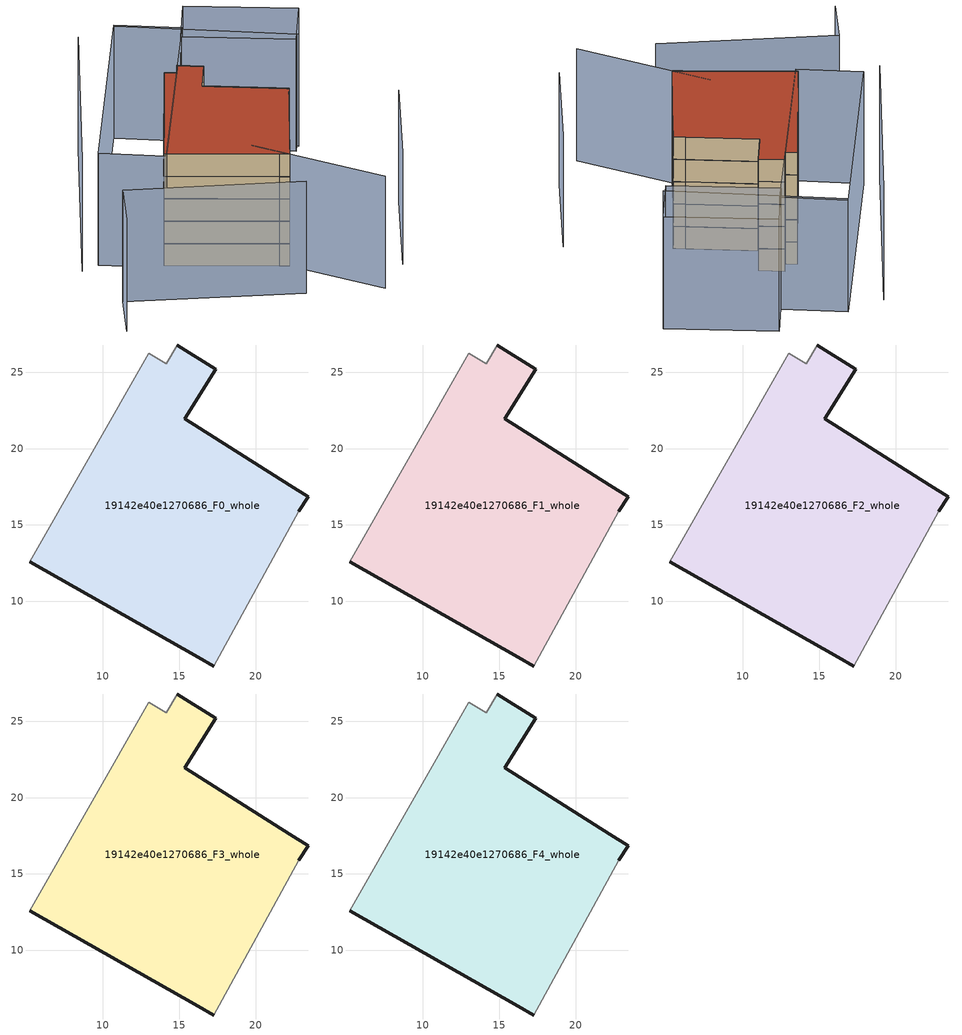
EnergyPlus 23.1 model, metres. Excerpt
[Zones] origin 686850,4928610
19142e40e1270686_F0_whole
 floor ground (EU_floor_Construction): 17.24,5.76 22.83,15.88 23.44,16.85 22.24,17.61 15.35,21.96 17.39,25.19 14.87,26.78 14.16,25.55 12.99,26.23 5.21,12.59 16.24,6.33 z0
 wall outside (EU_wall_Construction): 14.87,26.78 17.39,25.19 15.35,21.96 22.24,17.61 23.44,16.85 22.83,15.88 / 17.24,5.76 16.24,6.33 5.21,12.59 z0:3
 wall adiabatic (EU_wall_Construction): 5.21,12.59 12.99,26.23 14.16,25.55 14.87,26.78 / 22.83,15.88 17.24,5.76 z0:3
19142e40e1270686_F1_whole
 floor to 19142e40e1270686_F0_whole (EU_floor_Construction): 17.24,5.76 22.83,15.88 23.44,16.85 22.24,17.61 15.35,21.96 17.39,25.19 14.87,26.78 14.16,25.55 12.99,26.23 5.21,12.59 16.24,6.33 z3
 wall outside (EU_wall_Construction): 14.87,26.78 17.39,25.19 15.35,21.96 22.24,17.61 23.44,16.85 22.83,15.88 / 17.24,5.76 16.24,6.33 5.21,12.59 z3:6
 wall adiabatic (EU_wall_Construction): 5.21,12.59 12.99,26.23 14.16,25.55 14.87,26.78 / 22.83,15.88 17.24,5.76 z3:6
19142e40e1270686_F2_whole
 floor to 19142e40e1270686_F1_whole (EU_floor_Construction): 17.24,5.76 22.83,15.88 23.44,16.85 22.24,17.61 15.35,21.96 17.39,25.19 14.87,26.78 14.16,25.55 12.99,26.23 5.21,12.59 16.24,6.33 z6
 wall outside (EU_wall_Construction): 14.87,26.78 17.39,25.19 15.35,21.96 22.24,17.61 23.44,16.85 22.83,15.88 / 17.24,5.76 16.24,6.33 5.21,12.59 z6:9
 wall adiabatic (EU_wall_Construction): 5.21,12.59 12.99,26.23 14.16,25.55 14.87,26.78 / 22.83,15.88 17.24,5.76 z6:9
19142e40e1270686_F3_whole
 floor to 19142e40e1270686_F2_whole (EU_floor_Construction): 17.24,5.76 22.83,15.88 23.44,16.85 22.24,17.61 15.35,21.96 17.39,25.19 14.87,26.78 14.16,25.55 12.99,26.23 5.21,12.59 16.24,6.33 z9
 wall outside (EU_wall_Construction): 14.87,26.78 17.39,25.19 15.35,21.96 22.24,17.61 23.44,16.85 22.83,15.88 / 17.24,5.76 16.24,6.33 5.21,12.59 z9:12
 wall adiabatic (EU_wall_Construction): 5.21,12.59 12.99,26.23 14.16,25.55 14.87,26.78 / 22.83,15.88 17.24,5.76 z9:12
19142e40e1270686_F4_whole
 floor to 19142e40e1270686_F3_whole (EU_floor_Construction): 17.24,5.76 22.83,15.88 23.44,16.85 22.24,17.61 15.35,21.96 17.39,25.19 14.87,26.78 14.16,25.55 12.99,26.23 5.21,12.59 16.24,6.33 z12
 wall outside (EU_wall_Construction): 14.87,26.78 17.39,25.19 15.35,21.96 22.24,17.61 23.44,16.85 22.83,15.88 / 17.24,5.76 16.24,6.33 5.21,12.59 z12:15
 wall adiabatic (EU_wall_Construction): 5.21,12.59 12.99,26.23 14.16,25.55 14.87,26.78 / 22.83,15.88 17.24,5.76 z12:15
 roof outside (EU_roof_Construction): 17.39,25.19 15.35,21.96 22.24,17.61 23.44,16.85 22.83,15.88 17.24,5.76 16.24,6.33 5.21,12.59 12.99,26.23 14.16,25.55 14.87,26.78 z15
shading: 8.1,36.86 -3.16,16.1 / 29.5,25.38 12.59,36.74 / 28.24,-0.09 33.79,10.59 / -4.53,3.69 -2.17,8.79 / -2.17,8.79 16.22,0.28 / 24.3,-3.17 14.46,9.26 / 21.08,36.4 31.92,29.72 / 31.92,29.72 28.78,24.64 / 28.78,24.64 17.95,31.32 / 17.95,31.32 21.08,36.4 / 18.95,32.78 5.25,12.11 / 5.25,12.11 -1.03,16.28 / -1.03,16.28 12.66,36.94 / 12.66,36.94 18.95,32.78 z0:15
[Building]
EU S2 Campaign: North Axis=0; Terrain=City; Solar Distribution=FullExterior
[Site:Location]
Bologna: Latitude=44.5; Longitude=11.25; Time Zone=1; Elevation=37
[SizingPeriod:WeatherFileDays]
AnnualSizingPeriod: Begin Month=1; Begin Day of Month=1; End Month=12; End Day of Month=31; Day of Week for Start Day=Monday; Use Weather File Daylight Saving Period=No; Use Weather File Rain and Snow Indicators=No
[MATERIAL]
EU_InternalMass_Material: Roughness=MediumRough; Thickness=0.1; Conductivity=1; Density=1800; Specific Heat=900; Thermal Absorptance=0.9; Solar Absorptance=0.7; Visible Absorptance=0.7
[MATERIAL:NOMASS] Roughness=MediumRough; Thermal Absorptance=0.9; Solar Absorptance=0.7; Visible Absorptance=0.7
Name | Thermal Resistance
EU_wall_NoMass | 0.779417
EU_roof_NoMass | 0.435466
EU_floor_NoMass | 0.588222
[CONSTRUCTION]
EU_wall_Construction: EU_wall_NoMass
EU_roof_Construction: EU_roof_NoMass
EU_floor_Construction: EU_floor_NoMass
EU_InternalMass_Construction: EU_InternalMass_Material
[ZONE] Type=1; Multiplier=1; Ceiling Height=autocalculate; Floor Area=autocalculate; Part of Total Floor Area=Yes
Name | Volume
19142e40e1270686_F0_whole | 580.221
19142e40e1270686_F1_whole; 19142e40e1270686_F2_whole; 19142e40e1270686_F3_whole; 19142e40e1270686_F4_whole | 580.22
[INTERNALMASS] Construction=EU_InternalMass_Construction; Surface Area=193.407
Name | Zone or ZoneList
19142e40e1270686_F0_whole_EU_InternalMass | 19142e40e1270686_F0_whole
19142e40e1270686_F1_whole_EU_InternalMass | 19142e40e1270686_F1_whole
19142e40e1270686_F2_whole_EU_InternalMass | 19142e40e1270686_F2_whole
19142e40e1270686_F3_whole_EU_InternalMass | 19142e40e1270686_F3_whole
19142e40e1270686_F4_whole_EU_InternalMass | 19142e40e1270686_F4_whole
[OTHEREQUIPMENT] Fuel Type=Electricity; Design Level Calculation Method=Watts/Area; Power per Zone Floor Area=1; Fraction Latent=0; Fraction Radiant=0; Fraction Lost=0; Carbon Dioxide Generation Rate=0; EndUse Subcategory=EU_Step8_InternalGains
Name | Zone or ZoneList or Space or SpaceList | Schedule
EU_Step8_InternalGain_19142e40e1270686_F0_whole_f000 | 19142e40e1270686_F0_whole | EU_Step8_GainSchedule_19142e40e1270686_F0_whole_f000
EU_Step8_InternalGain_19142e40e1270686_F1_whole_f000 | 19142e40e1270686_F1_whole | EU_Step8_GainSchedule_19142e40e1270686_F1_whole_f000
EU_Step8_InternalGain_19142e40e1270686_F2_whole_f000 | 19142e40e1270686_F2_whole | EU_Step8_GainSchedule_19142e40e1270686_F2_whole_f000
EU_Step8_InternalGain_19142e40e1270686_F3_whole_f000 | 19142e40e1270686_F3_whole | EU_Step8_GainSchedule_19142e40e1270686_F3_whole_f000
EU_Step8_InternalGain_19142e40e1270686_F4_whole_f000 | 19142e40e1270686_F4_whole | EU_Step8_GainSchedule_19142e40e1270686_F4_whole_f000
[ZONEVENTILATION:DESIGNFLOWRATE] Schedule=EU_AlwaysOn; Design Flow Rate Calculation Method=AirChanges/Hour; Air Changes per Hour=0.712058; Ventilation Type=Natural; Fan Pressure Rise=0; Fan Total Efficiency=1; Constant Term Coefficient=1; Temperature Term Coefficient=0; Velocity Term Coefficient=0; Velocity Squared Term Coefficient=0; Minimum Indoor Temperature=-100; Maximum Indoor Temperature=100; Delta Temperature=-100; Minimum Outdoor Temperature=-100; Maximum Outdoor Temperature=100; Maximum Wind Speed=40
Name | Zone or ZoneList or Space or SpaceList
EU_ConstantAir_19142e40e1270686_F0_whole | 19142e40e1270686_F0_whole
EU_ConstantAir_19142e40e1270686_F1_whole | 19142e40e1270686_F1_whole
EU_ConstantAir_19142e40e1270686_F2_whole | 19142e40e1270686_F2_whole
EU_ConstantAir_19142e40e1270686_F3_whole | 19142e40e1270686_F3_whole
EU_ConstantAir_19142e40e1270686_F4_whole | 19142e40e1270686_F4_whole
[HVACTEMPLATE:THERMOSTAT] Constant Heating Setpoint=20; Constant Cooling Setpoint=50
EU_HeatOnly_19142e40e1270686_F0_whole; EU_HeatOnly_19142e40e1270686_F1_whole; EU_HeatOnly_19142e40e1270686_F2_whole; EU_HeatOnly_19142e40e1270686_F3_whole; EU_HeatOnly_19142e40e1270686_F4_whole
[HVACTEMPLATE:ZONE:IDEALLOADSAIRSYSTEM] System Availability Schedule=EU_AlwaysOn; Maximum Heating Supply Air Temperature=50; Minimum Cooling Supply Air Temperature=13; Maximum Heating Supply Air Humidity Ratio=0.0156; Minimum Cooling Supply Air Humidity Ratio=0.0077; Heating Limit=NoLimit; Cooling Limit=NoLimit; Heating Availability Schedule=EU_AlwaysOn; Cooling Availability Schedule=EU_CoolingOff; Dehumidification Control Type=ConstantSensibleHeatRatio; Cooling Sensible Heat Ratio=0.7; Dehumidification Setpoint=60; Humidification Control Type=None; Humidification Setpoint=30; Outdoor Air Method=None; Outdoor Air Flow Rate per Person=0.00944; Outdoor Air Flow Rate per Zone Floor Area=0; Outdoor Air Flow Rate per Zone=0; Demand Controlled Ventilation Type=None; Outdoor Air Economizer Type=NoEconomizer; Heat Recovery Type=None; Sensible Heat Recovery Effectiveness=0.7; Latent Heat Recovery Effectiveness=0.65
Name | Template Thermostat
19142e40e1270686_F0_whole | EU_HeatOnly_19142e40e1270686_F0_whole
19142e40e1270686_F1_whole | EU_HeatOnly_19142e40e1270686_F1_whole
19142e40e1270686_F2_whole | EU_HeatOnly_19142e40e1270686_F2_whole
19142e40e1270686_F3_whole | EU_HeatOnly_19142e40e1270686_F3_whole
19142e40e1270686_F4_whole | EU_HeatOnly_19142e40e1270686_F4_whole
[SIZING:ZONE] Zone Cooling Design Supply Air Temperature Input Method=SupplyAirTemperature; Zone Cooling Design Supply Air Temperature=13; Zone Heating Design Supply Air Temperature Input Method=SupplyAirTemperature; Zone Heating Design Supply Air Temperature=50; Zone Cooling Design Supply Air Humidity Ratio=0.008; Zone Heating Design Supply Air Humidity Ratio=0.008; Cooling Design Air Flow Method=DesignDay; Cooling Design Air Flow Rate=0; Cooling Minimum Air Flow per Zone Floor Area=0.000762; Cooling Minimum Air Flow=0; Cooling Minimum Air Flow Fraction=0.2; Heating Design Air Flow Method=DesignDay; Heating Design Air Flow Rate=0; Heating Maximum Air Flow per Zone Floor Area=0.002032; Heating Maximum Air Flow=0.141576; Heating Maximum Air Flow Fraction=0.3; Account for Dedicated Outdoor Air System=No; Dedicated Outdoor Air System Control Strategy=NeutralSupplyAir; Dedicated Outdoor Air Low Setpoint Temperature for Design=autosize; Dedicated Outdoor Air High Setpoint Temperature for Design=autosize; Zone Load Sizing Method=Sensible Load Only No Latent Load; Zone Latent Cooling Design Supply Air Humidity Ratio Input Method=HumidityRatioDifference; Zone Cooling Design Supply Air Humidity Ratio Difference=0.005; Zone Latent Heating Design Supply Air Humidity Ratio Input Method=HumidityRatioDifference; Zone Humidification Design Supply Air Humidity Ratio Difference=0.005
19142e40e1270686_F0_whole; 19142e40e1270686_F1_whole; 19142e40e1270686_F2_whole; 19142e40e1270686_F3_whole; 19142e40e1270686_F4_whole
[SCHEDULE:CONSTANT]
Name | Hourly Value
EU_AlwaysOn | 1
EU_CoolingOff | 0
[SCHEDULE:FILE] Column Number=1; Rows to Skip at Top=0; Number of Hours of Data=8760; Column Separator=Comma; Interpolate to Timestep=No; Minutes per Item=60; Adjust Schedule for Daylight Savings=Yes
Name | File
EU_Step8_GainSchedule_19142e40e1270686_F0_whole_f000 | ../../schedules/19142e40e1270686/19142e40e1270686_F0_whole_f000_gain.csv
EU_Step8_GainSchedule_19142e40e1270686_F1_whole_f000 | ../../schedules/19142e40e1270686/19142e40e1270686_F1_whole_f000_gain.csv
EU_Step8_GainSchedule_19142e40e1270686_F2_whole_f000 | ../../schedules/19142e40e1270686/19142e40e1270686_F2_whole_f000_gain.csv
EU_Step8_GainSchedule_19142e40e1270686_F3_whole_f000 | ../../schedules/19142e40e1270686/19142e40e1270686_F3_whole_f000_gain.csv
EU_Step8_GainSchedule_19142e40e1270686_F4_whole_f000 | ../../schedules/19142e40e1270686/19142e40e1270686_F4_whole_f000_gain.csv
